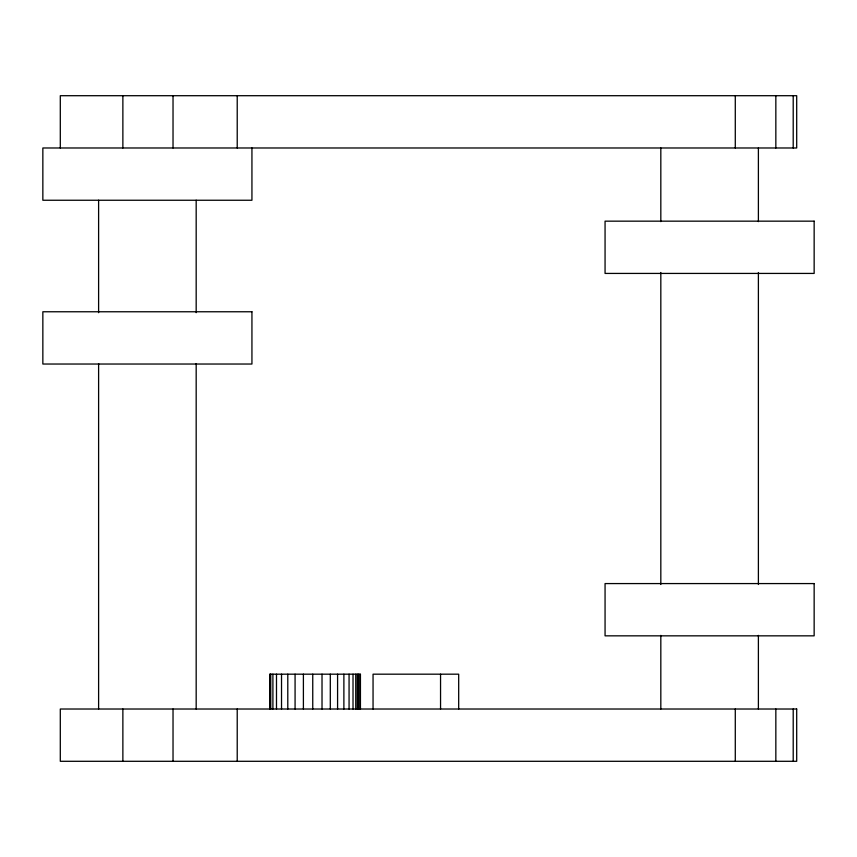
<?xml version="1.0" encoding="UTF-8"?>
<svg xmlns="http://www.w3.org/2000/svg" width="857" height="857" viewBox="0 0 857 857"><rect width="100%" height="100%" fill="white"/><g stroke="black" fill="none" stroke-linecap="round" stroke-linejoin="round"><path stroke-width="1.29" d="M793.207 95.705L793.207 147.982M793.207 709.018L793.207 761.295M775.842 95.705L775.842 147.982M775.842 709.018L775.842 761.295M758.391 147.982L758.391 221.62M758.391 272.505L758.391 584.495M758.391 635.38L758.391 709.018M735.285 95.705L735.285 147.982M735.285 709.018L735.285 761.295M660.822 147.982L660.822 221.62M660.822 272.505L660.822 584.495M660.822 635.38L660.822 709.018M458.688 709.018L458.688 674.18L373.052 674.18L373.052 709.018M440.552 674.18L440.552 709.018M360.433 709.018L360.433 674.18L269.837 674.18L269.837 709.018M360.026 674.18L360.026 709.018M358.462 674.18L358.462 709.018M357.251 674.18L357.251 709.018M355.751 674.18L355.751 709.018M353.02 674.18L353.02 709.018M349.067 674.18L349.067 709.018M343.882 674.18L343.882 709.018M337.583 674.18L337.583 709.018M330.299 674.18L330.299 709.018M322.018 674.18L322.018 709.018M312.751 674.18L312.751 709.018M303.399 674.18L303.399 709.018M295.076 674.18L295.076 709.018M287.791 674.18L287.791 709.018M281.525 674.18L281.525 709.018M276.49 674.18L276.49 709.018M272.901 674.18L272.901 709.018M270.748 674.18L270.748 709.018M270.03 674.18L270.03 709.018M251.937 147.982L251.937 200.249L42.85 200.249L42.85 147.982L796.699 147.982L796.699 95.705L60.301 95.705L60.301 147.982M237.218 95.705L237.218 147.982M237.218 709.018L237.218 761.295M196.178 200.195L196.178 312.676M196.178 363.561L196.178 709.018M173.028 95.705L173.028 147.982M173.028 709.018L173.028 761.295M122.872 95.705L122.872 147.982M122.872 709.018L122.872 761.295M98.609 200.195L98.609 312.676M98.609 363.561L98.609 709.018M814.15 221.16L605.063 221.16L605.063 273.426L814.15 273.426L814.15 221.16M251.937 311.766L42.85 311.766L42.85 364.032L251.937 364.032L251.937 311.766M814.15 583.574L605.063 583.574L605.063 635.84L814.15 635.84L814.15 583.574M796.699 709.018L60.301 709.018L60.301 761.295L796.699 761.295L796.699 709.018"/></g></svg>
